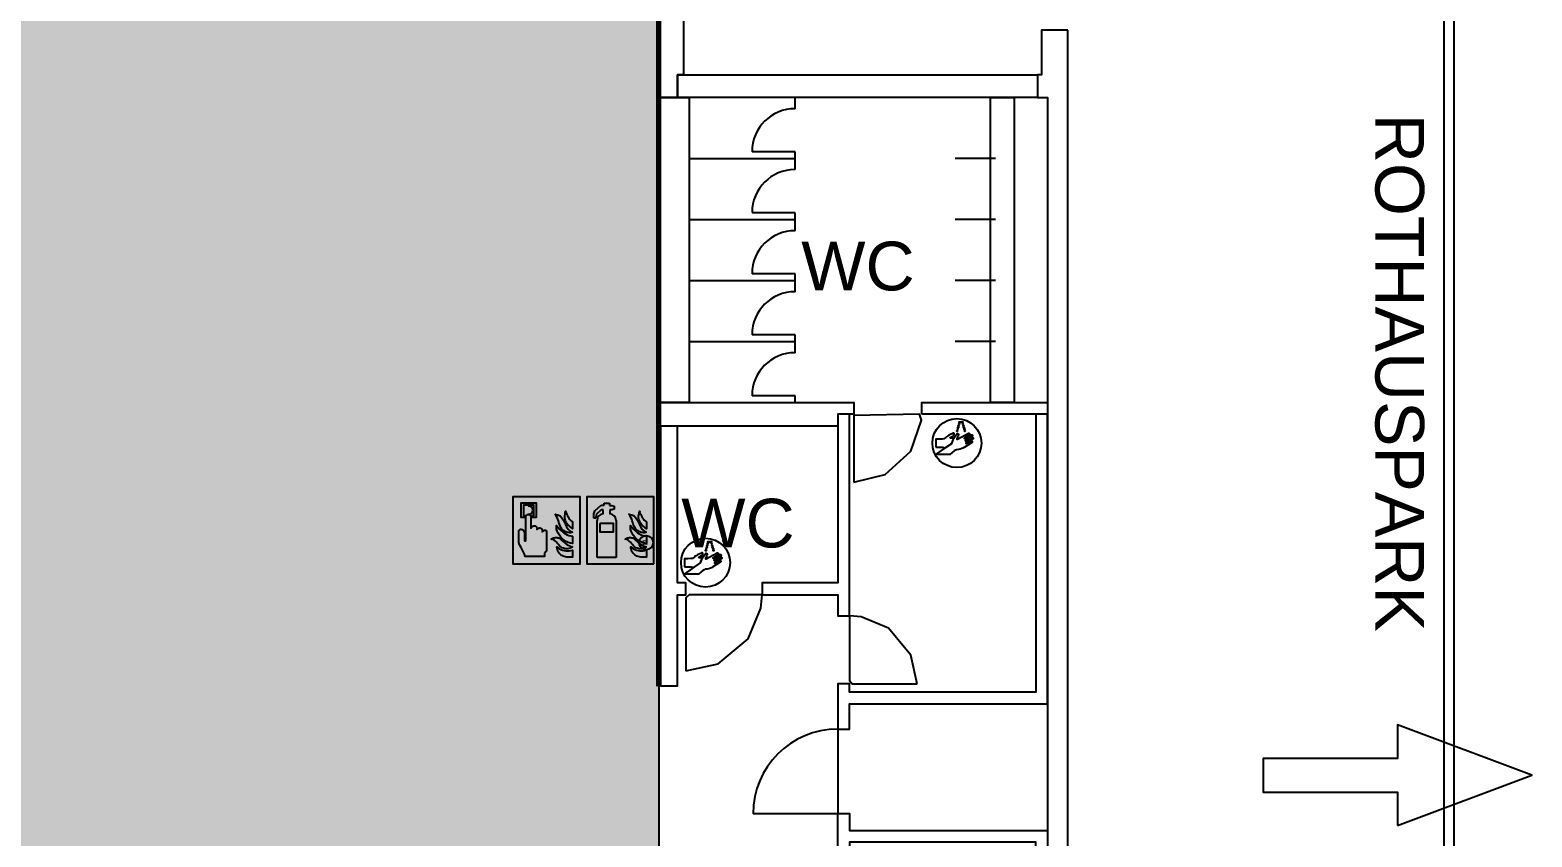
# Model space of a CAD drawing. Header units: metres. Extents: x 19 to 194, y 62 to 154.
# Drawn here: x 171.93 to 194.28, y 104.26 to 116.27 of the extents above; entities that cross this region are included whole.
import ezdxf

# ---------------------------------------------------------------- set-up
doc = ezdxf.new("R2010")
doc.units = ezdxf.units.M
doc.header["$MEASUREMENT"] = 0
doc.layers.add('ALL', color=7, linetype='Continuous')
doc.layers.add('ALL4', color=7, linetype='Continuous')
doc.styles.add('Arial', font='Arial.ttf')

msp = doc.modelspace()

# ---------------------------------------------------------------- hatches: boundary and pattern name
at = {"layer": 'ALL4', "lineweight": 0, "true_color": 0xe6e6e6, "transparency": 33554687}
h = msp.add_hatch(color=254, dxfattribs=at)
h.dxf.hatch_style = 1
h.paths.add_polyline_path([(181.2945, 128.8704), (187.0549, 128.8704), (187.0549, 139.3912), (29.3495, 139.4008), (29.3495, 127.8507), (32.7796, 127.8507), (32.7295, 82.9907), (29.3495, 82.9907), (29.3495, 69.8204), (187.0545, 69.8204), (187.0545, 83.1151), (181.2945, 83.1151)])

# ---------------------------------------------------------------- linework, layer by layer
at = {"layer": 'ALL', "color": 18, "lineweight": 25, "true_color": 0x000000}
for points in [[(192.975, 62.1359), (192.975, 142.847)], [(193.125, 62.1359), (193.125, 142.847)], [(181.265, 106.5119), (181.265, 106.5099), (181.265, 128.1753)], [(183.315, 115.0995), (183.315, 115.265)], [(183.315, 114.4595), (182.675, 114.4595)], [(183.315, 114.194), (183.315, 114.4595)], [(181.74, 114.357), (183.315, 114.357)], [(186.3, 114.357), (185.7, 114.357)], [(181.74, 113.449), (183.315, 113.449)], [(183.315, 113.5515), (182.675, 113.5515)], [(183.315, 113.2835), (183.315, 113.5515)], [(186.3, 113.449), (185.7, 113.449)], [(181.74, 112.541), (183.315, 112.541)], [(183.315, 112.6435), (182.675, 112.6435)], [(183.315, 112.3755), (183.315, 112.6435)], [(186.3, 112.541), (185.7, 112.541)], [(181.74, 111.633), (183.315, 111.633)], [(183.315, 111.7355), (182.675, 111.7355)], [(183.315, 111.4675), (183.315, 111.7355)], [(186.3, 111.633), (185.7, 111.633)], [(183.315, 110.8275), (182.675, 110.8275)], [(183.315, 110.7275), (183.315, 110.8275)], [(183.95, 105.8653), (183.95, 104.6053)], [(183.95, 104.6053), (182.69, 104.6053)]]:
    msp.add_lwpolyline(points, dxfattribs=at)
for points in [[(181.565, 128.1753), (181.565, 124.6749), (181.655, 124.6749), (181.655, 120.2399), (181.565, 120.2399), (181.565, 120.0649), (181.655, 120.0649), (181.655, 115.6049), (181.565, 115.6049), (181.565, 115.2649), (181.315, 115.2649), (181.315, 128.1753)], [(187.375, 116.27), (186.985, 116.27), (186.985, 115.605), (186.925, 115.605), (186.925, 115.265), (187.075, 115.265), (187.075, 95.33), (186.8752, 95.33), (186.8752, 94.99), (186.985, 94.99), (186.9849, 94.325), (187.3749, 94.325)], [(186.925, 115.605), (186.925, 115.265), (181.565, 115.265), (181.565, 115.605)], [(181.315, 110.725), (181.315, 115.265), (181.74, 115.265), (181.74, 110.725)], [(186.575, 115.2653), (186.575, 110.7253), (186.225, 110.7253), (186.225, 115.2653)], [(181.315, 110.55), (181.315, 110.725), (184.19, 110.725), (184.19, 110.55), (183.95, 110.55), (183.95, 110.375), (181.315, 110.375), (181.315, 110.55)], [(185.2, 110.55), (185.2, 110.725), (187.075, 110.725), (187.075, 110.55)], [(183.95, 110.55), (183.95, 108.04), (182.825, 108.04), (182.825, 107.865), (183.95, 107.865), (183.95, 107.55), (184.125, 107.55), (184.125, 110.55)], [(186.9, 110.55), (186.9, 106.415), (184.125, 106.415), (184.125, 106.54), (183.95, 106.54), (183.95, 105.8653), (184.125, 105.8653), (184.125, 106.24), (187.075, 106.24), (187.075, 110.55)], [(184.19, 109.54), (184.6554, 109.6536), (185.0373, 110.0002), (185.1963, 110.4639), (185.1698, 110.55), (184.19, 110.5349), (184.19, 109.6644)], [(181.315, 110.375), (181.315, 106.51), (181.565, 106.51), (181.565, 107.865), (181.69, 107.865), (181.69, 108.04), (181.565, 108.04), (181.565, 110.375)], [(181.69, 106.73), (182.1693, 106.8362), (182.6172, 107.2104), (182.8076, 107.667), (182.825, 107.8615), (181.7412, 107.865), (181.69, 107.8174), (181.69, 106.8289)], [(185.135, 106.54), (185.0405, 106.9666), (184.7075, 107.3651), (184.3012, 107.5345), (184.1281, 107.55), (184.125, 106.5856), (184.1674, 106.54), (185.047, 106.54)], [(186.9, 100.0449), (186.9, 104.1799), (184.125, 104.1799), (184.125, 104.0549), (183.95, 104.0549), (183.95, 104.6084), (184.125, 104.6084), (184.125, 104.3549), (187.075, 104.3549), (187.075, 100.0449)]]:
    msp.add_lwpolyline(points, close=True, dxfattribs=at)
at = {"layer": 'ALL', "color": 4, "lineweight": 25}
for points in [[(185.41, 110.0602), (185.4882, 110.0627), (185.5142, 110.0611), (185.5473, 110.0537), (185.5503, 110.0492), (185.6506, 110.1181), (185.6614, 110.1561), (185.6809, 110.1929), (185.6316, 110.1948), (185.6275, 110.1964), (185.6242, 110.2002), (185.625, 110.2065), (185.6422, 110.2163), (185.6595, 110.2221), (185.6724, 110.2305), (185.683, 110.2478), (185.6843, 110.2575), (185.6821, 110.265), (185.6781, 110.2686), (185.6737, 110.2708), (185.6657, 110.2695), (185.648, 110.2602), (185.6059, 110.2407), (185.5842, 110.2265), (185.57, 110.2168), (185.5576, 110.2061), (185.5443, 110.1968), (185.5297, 110.1858), (185.5053, 110.1827), (185.4619, 110.1796), (185.4098, 110.1779), (185.41, 110.0602)], [(185.4108, 109.9533), (185.6505, 110.1181), (185.6614, 110.156), (185.6809, 110.1929), (185.7058, 110.2286), (185.7288, 110.2626), (185.7338, 110.2645), (185.7437, 110.2605), (185.7474, 110.2478), (185.7456, 110.2252), (185.7244, 110.1897), (185.7233, 110.1803), (185.7265, 110.1786), (185.7338, 110.1806), (185.8949, 110.2674), (185.9027, 110.2689), (185.9113, 110.2645), (185.9151, 110.2583), (185.914, 110.2495), (185.9049, 110.2421), (185.8308, 110.1933), (185.8313, 110.19), (185.8343, 110.1897), (185.9431, 110.2461), (185.9517, 110.2461), (185.9575, 110.2413), (185.9587, 110.233), (185.9559, 110.227), (185.9314, 110.2103), (185.8484, 110.1593), (185.8491, 110.1571), (185.8518, 110.1551), (185.9535, 110.206), (185.9617, 110.2045), (185.9669, 110.1991), (185.9679, 110.1923), (185.9646, 110.1857), (185.9569, 110.1804), (185.8575, 110.1196), (185.8566, 110.1165), (185.8588, 110.1145), (185.9368, 110.1522), (185.9425, 110.1521), (185.9492, 110.1488), (185.9515, 110.1424), (185.9524, 110.1389), (185.9503, 110.1327), (185.9431, 110.1278), (185.8303, 110.0579), (185.8127, 110.0468), (185.799, 110.0391), (185.7741, 110.0318), (185.7492, 110.0262), (185.7196, 110.0236), (185.7029, 110.0168), (185.6844, 110.0065), (185.6556, 109.9829), (185.62, 109.9516), (185.4108, 109.9533)], [(181.6691, 108.2798), (181.7473, 108.2823), (181.7733, 108.2807), (181.8064, 108.2733), (181.8094, 108.2688), (181.9097, 108.3377), (181.9205, 108.3757), (181.94, 108.4125), (181.8907, 108.4144), (181.8866, 108.416), (181.8833, 108.4198), (181.8841, 108.4261), (181.9013, 108.4359), (181.9186, 108.4417), (181.9315, 108.4501), (181.9421, 108.4674), (181.9434, 108.4771), (181.9412, 108.4846), (181.9372, 108.4882), (181.9328, 108.4904), (181.9248, 108.4891), (181.9071, 108.4798), (181.865, 108.4603), (181.8433, 108.4461), (181.8291, 108.4364), (181.8167, 108.4257), (181.8034, 108.4164), (181.7888, 108.4054), (181.7644, 108.4023), (181.721, 108.3992), (181.6689, 108.3975), (181.6691, 108.2798)], [(181.67, 108.173), (181.9097, 108.3378), (181.9206, 108.3757), (181.9401, 108.4126), (181.965, 108.4483), (181.988, 108.4823), (181.993, 108.4842), (182.0029, 108.4802), (182.0066, 108.4675), (182.0048, 108.4449), (181.9836, 108.4094), (181.9825, 108.4), (181.9857, 108.3983), (181.993, 108.4003), (182.1541, 108.4871), (182.1619, 108.4886), (182.1705, 108.4842), (182.1743, 108.478), (182.1732, 108.4692), (182.1641, 108.4618), (182.09, 108.413), (182.0905, 108.4097), (182.0935, 108.4094), (182.2023, 108.4658), (182.2109, 108.4658), (182.2167, 108.461), (182.2179, 108.4527), (182.2151, 108.4467), (182.1906, 108.43), (182.1076, 108.379), (182.1083, 108.3768), (182.111, 108.3748), (182.2127, 108.4257), (182.2209, 108.4242), (182.2261, 108.4188), (182.2271, 108.412), (182.2238, 108.4054), (182.2161, 108.4001), (182.1167, 108.3393), (182.1158, 108.3362), (182.118, 108.3342), (182.196, 108.3719), (182.2017, 108.3718), (182.2084, 108.3685), (182.2107, 108.3621), (182.2116, 108.3586), (182.2095, 108.3524), (182.2023, 108.3475), (182.0895, 108.2776), (182.0719, 108.2665), (182.0582, 108.2588), (182.0333, 108.2515), (182.0084, 108.2459), (181.9788, 108.2433), (181.9621, 108.2365), (181.9436, 108.2262), (181.9148, 108.2026), (181.8792, 108.1713), (181.67, 108.173)], [(192.2835, 104.4282), (194.2835, 105.1782), (192.2835, 105.9282), (192.2835, 105.4282), (190.2835, 105.4282), (190.2835, 104.9282), (192.2835, 104.9282), (192.2835, 104.4282)]]:
    msp.add_lwpolyline(points, close=True, dxfattribs=at)
for points in [[(185.7256, 110.1917), (185.753, 110.1909)], [(181.9848, 108.4113), (182.0122, 108.4105)]]:
    msp.add_lwpolyline(points, dxfattribs=at)
at = {"layer": 'ALL', "color": 1, "lineweight": 25}
for points in [[(179.6149, 109.3222), (179.1149, 109.3222), (179.1149, 108.3222), (180.1149, 108.3222)], [(180.3218, 109.0688), (180.3338, 109.1148)], [(180.3338, 109.1148), (180.4311, 109.1965)], [(180.4316, 109.1288), (180.3564, 109.0601)], [(180.4311, 109.1965), (180.4722, 109.1965)], [(180.4603, 109.1288), (180.4316, 109.1288)], [(180.4603, 109.0688), (180.4603, 109.1288)], [(180.4722, 109.1965), (180.4722, 109.2261)], [(180.4722, 109.2261), (180.5514, 109.2261)], [(180.5514, 109.2261), (180.5514, 109.1915)], [(180.5514, 109.1915), (180.5893, 109.1915)], [(180.5603, 109.1288), (180.5603, 109.0688)], [(180.5893, 109.1288), (180.5603, 109.1288)], [(180.5893, 109.1915), (180.6229, 109.183)], [(180.6229, 109.1388), (180.5893, 109.1288)], [(180.6229, 109.183), (180.6229, 109.1389)], [(180.3183, 109.0049), (180.3218, 109.0687)], [(180.3519, 109.0049), (180.3183, 109.0049)], [(180.3564, 109.0601), (180.3519, 109.0049)], [(180.3689, 108.4177), (180.3689, 108.9717)], [(180.6517, 108.9717), (180.6517, 108.4177)], [(180.6517, 108.4177), (180.3689, 108.4177)]]:
    msp.add_lwpolyline(points, dxfattribs=at)
for points in [[(179.1149, 108.3222), (180.1149, 108.3222), (180.1149, 109.3222), (179.1149, 109.3222)], [(181.2149, 108.3222), (181.2149, 109.3222), (180.2149, 109.3222), (180.2149, 108.3222)], [(179.2975, 109.0133), (179.2408, 109.0133), (179.2408, 109.2329), (179.4604, 109.2329), (179.4604, 109.0133), (179.3962, 109.0133), (179.3962, 109.0464), (179.4273, 109.0464), (179.4273, 109.1991), (179.2739, 109.1991), (179.2739, 109.0464), (179.2975, 109.0464), (179.2975, 109.0133)], [(179.987, 108.86), (179.9693, 108.8746), (179.9517, 108.8902), (179.9356, 108.9073), (179.921, 108.9255), (179.9086, 108.9447), (179.8982, 108.9654), (179.8914, 108.9872), (179.8878, 109.0101), (179.8878, 109.034), (179.8982, 109.1103), (179.9049, 109.0932), (179.9122, 109.0755), (179.9195, 109.0573), (179.9278, 109.0397), (179.9371, 109.022), (179.947, 109.0049), (179.9589, 108.9893), (179.9719, 108.9748), (179.9875, 108.9618), (180.0051, 108.9509), (180.0051, 108.8471), (179.987, 108.86)], [(181.1051, 108.9509), (181.1051, 108.8471), (181.087, 108.86), (181.0693, 108.8746), (181.0517, 108.8902), (181.0356, 108.9073), (181.021, 108.9255), (181.0086, 108.9447), (180.9982, 108.9654), (180.9914, 108.9872), (180.9878, 109.0101), (180.9878, 109.034), (180.9982, 109.1103), (181.0049, 109.0932), (181.0122, 109.0755), (181.0195, 109.0573), (181.0278, 109.0397), (181.0371, 109.022), (181.047, 109.0049), (181.0589, 108.9893), (181.0719, 108.9748), (181.0875, 108.9618), (181.1051, 108.9509)], [(179.2058, 108.8207), (179.2094, 108.8269), (179.2141, 108.8316), (179.2193, 108.8352), (179.2245, 108.8368), (179.2307, 108.8383), (179.237, 108.8383), (179.2437, 108.8378), (179.2494, 108.8368), (179.2556, 108.8357), (179.2749, 108.8217), (179.2837, 108.8072), (179.2884, 108.7916), (179.2894, 108.7755), (179.291, 108.6677), (179.293, 108.6648), (179.3039, 108.6648), (179.3065, 108.6677), (179.3065, 109.0183), (179.3066, 109.0204), (179.3067, 109.0225), (179.307, 109.0246), (179.3073, 109.0267), (179.3077, 109.0288), (179.3083, 109.0308), (179.3089, 109.0328), (179.3096, 109.0347), (179.3104, 109.0367), (179.3113, 109.0385), (179.3123, 109.0404), (179.3133, 109.0421), (179.3145, 109.0438), (179.3157, 109.0455), (179.317, 109.047), (179.3183, 109.0485), (179.3197, 109.0499), (179.3212, 109.0513), (179.3228, 109.0525), (179.3244, 109.0537), (179.326, 109.0548), (179.3277, 109.0557), (179.3295, 109.0566), (179.3313, 109.0574), (179.3331, 109.0581), (179.3349, 109.0587), (179.3368, 109.0591), (179.3387, 109.0595), (179.3406, 109.0598), (179.3425, 109.0599), (179.3444, 109.06), (179.3463, 109.0599), (179.3483, 109.0598), (179.3502, 109.0595), (179.3521, 109.0591), (179.3539, 109.0587), (179.3558, 109.0581), (179.3576, 109.0574), (179.3594, 109.0566), (179.3611, 109.0557), (179.3628, 109.0548), (179.3645, 109.0537), (179.3661, 109.0525), (179.3676, 109.0513), (179.3691, 109.0499), (179.3705, 109.0485), (179.3719, 109.047), (179.3732, 109.0455), (179.3744, 109.0438), (179.3755, 109.0421), (179.3766, 109.0404), (179.3776, 109.0385), (179.3785, 109.0367), (179.3793, 109.0347), (179.38, 109.0328), (179.3806, 109.0308), (179.3811, 109.0288), (179.3816, 109.0267), (179.3819, 109.0246), (179.3821, 109.0225), (179.3823, 109.0204), (179.3823, 109.0183), (179.3823, 109.018), (179.3823, 108.8541), (179.3906, 108.87), (179.3958, 108.8747), (179.4015, 108.8788), (179.414, 108.8861), (179.4208, 108.8887), (179.4275, 108.8903), (179.4343, 108.8913), (179.4415, 108.8913), (179.4483, 108.8897), (179.454, 108.8871), (179.4587, 108.8835), (179.4623, 108.8793), (179.4659, 108.8747), (179.469, 108.8695), (179.4711, 108.8643), (179.4727, 108.8591), (179.4742, 108.8534), (179.4753, 108.8472), (179.4743, 108.8345), (179.481, 108.8456), (179.4867, 108.8492), (179.4929, 108.8529), (179.4992, 108.8555), (179.5059, 108.8575), (179.5127, 108.8586), (179.5194, 108.8591), (179.5256, 108.8575), (179.5324, 108.8555), (179.5381, 108.8518), (179.5428, 108.8487), (179.5459, 108.8446), (179.548, 108.8404), (179.5495, 108.8357), (179.5506, 108.8311), (179.5516, 108.8264), (179.5521, 108.8212), (179.5532, 108.816), (179.5542, 108.8113), (179.5526, 108.7991), (179.5604, 108.8098), (179.5656, 108.8129), (179.5708, 108.816), (179.5765, 108.8191), (179.5817, 108.8217), (179.5874, 108.8233), (179.5931, 108.8243), (179.5988, 108.8243), (179.6051, 108.8233), (179.6149, 108.8162), (179.616, 108.5277), (179.6149, 108.5253), (179.6103, 108.5149), (179.6046, 108.5052), (179.5983, 108.4972), (179.5931, 108.4928), (179.589, 108.4883), (179.5859, 108.4834), (179.5843, 108.4782), (179.5843, 108.4318), (179.2978, 108.4318), (179.2893, 108.4697), (179.2686, 108.5097), (179.2479, 108.5502), (179.237, 108.5699), (179.226, 108.5901), (179.2157, 108.6099), (179.2058, 108.6444)], [(179.7424, 109.0615), (179.7871, 109.0542), (179.8208, 109.0371), (179.8462, 109.0117), (179.8665, 108.981), (179.8831, 108.9468), (179.8987, 108.9104), (179.9158, 108.8756), (179.9371, 108.8429), (179.9651, 108.8154), (180.002, 108.7951), (179.9885, 108.791), (179.9745, 108.7884), (179.9599, 108.7879), (179.9459, 108.7889), (179.9314, 108.7915), (179.9174, 108.7951), (179.9039, 108.8003), (179.8904, 108.8071), (179.8784, 108.8144), (179.867, 108.8227), (179.8462, 108.8429), (179.8307, 108.8647), (179.8182, 108.8886), (179.8083, 108.9135), (179.8006, 108.9395), (179.7922, 108.9654), (179.7839, 108.9909), (179.773, 109.0158), (179.7595, 109.0397), (179.7424, 109.0615)], [(180.0051, 108.7343), (180.0051, 108.6268), (179.9729, 108.6336), (179.9408, 108.6445), (179.9101, 108.6595), (179.881, 108.6777), (179.854, 108.699), (179.8296, 108.7234), (179.8084, 108.7499), (179.7902, 108.779), (179.7762, 108.8096), (179.7663, 108.8418), (179.7663, 108.8937), (179.785, 108.8698), (179.8052, 108.8475), (179.8265, 108.8262), (179.8489, 108.806), (179.8727, 108.7878), (179.8977, 108.7717), (179.9236, 108.7582), (179.9501, 108.7473), (179.9771, 108.739), (180.0051, 108.7343)], [(180.4084, 108.9232), (180.4084, 108.8013), (180.6122, 108.8013), (180.6122, 108.9232), (180.4084, 108.9232)], [(181.102, 108.7951), (181.0885, 108.791), (181.0745, 108.7884), (181.0599, 108.7879), (181.0459, 108.7889), (181.0314, 108.7915), (181.0174, 108.7951), (181.0039, 108.8003), (180.9904, 108.8071), (180.9784, 108.8144), (180.967, 108.8227), (180.9462, 108.8429), (180.9307, 108.8647), (180.9182, 108.8886), (180.9083, 108.9135), (180.9006, 108.9395), (180.8922, 108.9654), (180.8839, 108.9909), (180.873, 109.0158), (180.8595, 109.0397), (180.8424, 109.0615), (180.8871, 109.0542), (180.9208, 109.0371), (180.9462, 109.0117), (180.9665, 108.981), (180.9831, 108.9468), (180.9987, 108.9104), (181.0158, 108.8756), (181.0371, 108.8429), (181.0651, 108.8154), (181.102, 108.7951)], [(181.1051, 108.7343), (181.1051, 108.6268), (181.0729, 108.6336), (181.0408, 108.6445), (181.0101, 108.6595), (180.981, 108.6777), (180.954, 108.699), (180.9296, 108.7234), (180.9084, 108.7499), (180.8902, 108.779), (180.8762, 108.8096), (180.8663, 108.8418), (180.8663, 108.8937), (180.885, 108.8698), (180.9052, 108.8475), (180.9265, 108.8262), (180.9489, 108.806), (180.9727, 108.7878), (180.9977, 108.7717), (181.0236, 108.7582), (181.0501, 108.7473), (181.0771, 108.739), (181.1051, 108.7343)], [(179.7958, 108.6112), (179.7803, 108.6294), (179.7647, 108.647), (179.7486, 108.6631), (179.7304, 108.6766), (179.7096, 108.686), (179.6868, 108.6906), (179.6967, 108.6984), (179.7081, 108.7047), (179.72, 108.7099), (179.7325, 108.7135), (179.746, 108.7161), (179.7595, 108.7166), (179.773, 108.7161), (179.7865, 108.7135), (179.7989, 108.7099), (179.8114, 108.7047), (179.8291, 108.6891), (179.8462, 108.6735), (179.8644, 108.6574), (179.8825, 108.6424), (179.9012, 108.6278), (179.9204, 108.6143), (179.9407, 108.6024), (179.9609, 108.5925), (179.9828, 108.5847), (180.0051, 108.58), (179.9942, 108.5707), (179.9817, 108.5629), (179.9682, 108.5572), (179.9542, 108.553), (179.9397, 108.5499), (179.9251, 108.5489), (179.9101, 108.5489), (179.8955, 108.5499), (179.881, 108.5525), (179.867, 108.5556), (179.8462, 108.5645), (179.828, 108.5775), (179.8114, 108.593), (179.7958, 108.6112)], [(181.1051, 108.58), (181.0942, 108.5707), (181.0817, 108.5629), (181.0682, 108.5572), (181.0542, 108.553), (181.0397, 108.5499), (181.0251, 108.5489), (181.0101, 108.5489), (180.9955, 108.5499), (180.981, 108.5525), (180.967, 108.5556), (180.9462, 108.5645), (180.928, 108.5775), (180.9114, 108.593), (180.8958, 108.6112), (180.8803, 108.6294), (180.8647, 108.647), (180.8486, 108.6631), (180.8304, 108.6766), (180.8096, 108.686), (180.7868, 108.6906), (180.7967, 108.6984), (180.8081, 108.7047), (180.82, 108.7099), (180.8325, 108.7135), (180.846, 108.7161), (180.8595, 108.7166), (180.873, 108.7161), (180.8865, 108.7135), (180.8989, 108.7099), (180.9114, 108.7047), (180.9291, 108.6891), (180.9462, 108.6735), (180.9644, 108.6574), (180.9825, 108.6424), (181.0012, 108.6278), (181.0204, 108.6143), (181.0407, 108.6024), (181.0609, 108.5925), (181.0828, 108.5847), (181.1051, 108.58)], [(179.881, 108.4329), (179.8623, 108.4402), (179.8452, 108.449), (179.8291, 108.4609), (179.8151, 108.4755), (179.8062, 108.4843), (179.799, 108.4936), (179.7927, 108.5035), (179.787, 108.5139), (179.7824, 108.5248), (179.7787, 108.5357), (179.7761, 108.5466), (179.7735, 108.558), (179.7715, 108.5684), (179.7699, 108.5793), (179.7891, 108.5627), (179.8099, 108.5492), (179.8317, 108.5372), (179.8551, 108.5284), (179.8795, 108.5222), (179.9044, 108.518), (179.9293, 108.5165), (179.9547, 108.518), (179.9802, 108.5211), (180.0051, 108.5274), (180.0051, 108.4235), (179.9838, 108.4225), (179.962, 108.4225), (179.9407, 108.423), (179.92, 108.4246), (179.9002, 108.4282), (179.881, 108.4329)], [(181.1051, 108.5274), (181.1051, 108.4235), (181.0838, 108.4225), (181.062, 108.4225), (181.0407, 108.423), (181.02, 108.4246), (181.0002, 108.4282), (180.981, 108.4329), (180.9623, 108.4402), (180.9452, 108.449), (180.9291, 108.4609), (180.9151, 108.4755), (180.9062, 108.4843), (180.899, 108.4936), (180.8927, 108.5035), (180.887, 108.5139), (180.8824, 108.5248), (180.8787, 108.5357), (180.8761, 108.5466), (180.8735, 108.558), (180.8715, 108.5684), (180.8699, 108.5793), (180.8891, 108.5627), (180.9099, 108.5492), (180.9317, 108.5372), (180.9551, 108.5284), (180.9795, 108.5222), (181.0044, 108.518), (181.0293, 108.5165), (181.0547, 108.518), (181.0802, 108.5211), (181.1051, 108.5274)]]:
    msp.add_lwpolyline(points, close=True, dxfattribs=at)
at = {"layer": 'ALL', "color": 4, "lineweight": 25}
for centre, radius in [((185.7242, 110.1225), 0.3645), ((185.7644, 110.4339), 0.00579), ((185.7862, 110.4327), 0.00579), ((185.8079, 110.4339), 0.00579), ((185.7291, 110.3019), 0.00579), ((185.7363, 110.328), 0.00579), ((185.7433, 110.3537), 0.00579), ((185.7497, 110.3801), 0.00579), ((185.7578, 110.4067), 0.00579), ((185.8145, 110.4067), 0.00579), ((185.8226, 110.3801), 0.00579), ((185.829, 110.3537), 0.00579), ((185.836, 110.328), 0.00579), ((185.8432, 110.3019), 0.00579), ((181.9833, 108.3421), 0.3645), ((182.0236, 108.6536), 0.00579), ((182.0453, 108.6524), 0.00579), ((182.067, 108.6536), 0.00579), ((181.9882, 108.5216), 0.00579), ((181.9955, 108.5476), 0.00579), ((182.0024, 108.5734), 0.00579), ((182.0088, 108.5997), 0.00579), ((182.0169, 108.6264), 0.00579), ((182.0737, 108.6264), 0.00579), ((182.0818, 108.5997), 0.00579), ((182.0882, 108.5734), 0.00579), ((182.0951, 108.5476), 0.00579), ((182.1024, 108.5216), 0.00579)]:
    msp.add_circle(centre, radius, dxfattribs=at)
at = {"layer": 'ALL', "color": 18, "lineweight": 25, "true_color": 0x000000}
msp.add_circle((181.0987, 108.6397), 0.1055, dxfattribs=at)
for centre, radius in [((183.315, 114.4595), 0.64), ((183.315, 113.554), 0.64), ((183.315, 112.6435), 0.64), ((183.315, 111.7355), 0.64), ((183.315, 110.8275), 0.64), ((183.95, 104.6053), 1.26)]:
    msp.add_arc(centre, radius, 89.99989, 179.99989, dxfattribs=at)
at = {"layer": 'ALL', "color": 1, "lineweight": 25}
for centre, radius, start, end in [((179.3506, 109.1231), 0.061, -90, 90), ((179.3506, 109.1231), 0.061, -90, 90), ((180.4725, 108.9657), 0.1037, 96.73971, 176.69013), ((180.5481, 108.9657), 0.1037, 3.30987, 83.26029)]:
    msp.add_arc(centre, radius, start, end, dxfattribs=at)
at = {"layer": 'ALL4', "color": 18, "lineweight": 25, "true_color": 0x000000}
for points in [[(192.975, 62.1359), (192.975, 142.847)], [(193.125, 62.1359), (193.125, 142.847)], [(181.265, 106.5119), (181.265, 106.5099), (181.265, 128.1753)], [(183.315, 115.0995), (183.315, 115.265)], [(183.315, 114.4595), (182.675, 114.4595)], [(183.315, 114.194), (183.315, 114.4595)], [(181.74, 114.357), (183.315, 114.357)], [(186.3, 114.357), (185.7, 114.357)], [(181.74, 113.449), (183.315, 113.449)], [(183.315, 113.5515), (182.675, 113.5515)], [(183.315, 113.2835), (183.315, 113.5515)], [(186.3, 113.449), (185.7, 113.449)], [(181.74, 112.541), (183.315, 112.541)], [(183.315, 112.6435), (182.675, 112.6435)], [(183.315, 112.3755), (183.315, 112.6435)], [(186.3, 112.541), (185.7, 112.541)], [(181.74, 111.633), (183.315, 111.633)], [(183.315, 111.7355), (182.675, 111.7355)], [(183.315, 111.4675), (183.315, 111.7355)], [(186.3, 111.633), (185.7, 111.633)], [(183.315, 110.8275), (182.675, 110.8275)], [(183.315, 110.7275), (183.315, 110.8275)], [(183.95, 105.8653), (183.95, 104.6053)], [(183.95, 104.6053), (182.69, 104.6053)]]:
    msp.add_lwpolyline(points, dxfattribs=at)
at = {"layer": 'ALL4', "color": 254, "lineweight": 0, "true_color": 0xe6e6e6, "transparency": 33554687}
msp.add_lwpolyline([(181.2945, 128.8704), (187.0549, 128.8704), (187.0549, 139.3912), (29.3495, 139.4008), (29.3495, 127.8507), (32.7796, 127.8507), (32.7295, 82.9907), (29.3495, 82.9907), (29.3495, 69.8204), (187.0545, 69.8204), (187.0545, 83.1151), (181.2945, 83.1151)], close=True, dxfattribs=at)
at = {"layer": 'ALL4', "color": 254, "lineweight": 25, "true_color": 0xe6e6e6}
msp.add_lwpolyline([(181.2945, 128.8704), (187.0549, 128.8704), (187.0549, 139.3912), (29.3495, 139.4008), (29.3495, 127.8507), (32.7796, 127.8507), (32.7295, 82.9907), (29.3495, 82.9907), (29.3495, 69.8204), (187.0545, 69.8204), (187.0545, 83.1151), (181.2945, 83.1151)], close=True, dxfattribs=at)
at = {"layer": 'ALL4', "color": 18, "lineweight": 25, "true_color": 0x000000}
for points in [[(181.565, 128.1753), (181.565, 124.6749), (181.655, 124.6749), (181.655, 120.2399), (181.565, 120.2399), (181.565, 120.0649), (181.655, 120.0649), (181.655, 115.6049), (181.565, 115.6049), (181.565, 115.2649), (181.315, 115.2649), (181.315, 128.1753)], [(187.375, 116.27), (186.985, 116.27), (186.985, 115.605), (186.925, 115.605), (186.925, 115.265), (187.075, 115.265), (187.075, 95.33), (186.8752, 95.33), (186.8752, 94.99), (186.985, 94.99), (186.9849, 94.325), (187.3749, 94.325)], [(186.925, 115.605), (186.925, 115.265), (181.565, 115.265), (181.565, 115.605)], [(181.315, 110.725), (181.315, 115.265), (181.74, 115.265), (181.74, 110.725)], [(186.575, 115.2653), (186.575, 110.7253), (186.225, 110.7253), (186.225, 115.2653)], [(181.315, 110.55), (181.315, 110.725), (184.19, 110.725), (184.19, 110.55), (183.95, 110.55), (183.95, 110.375), (181.315, 110.375), (181.315, 110.55)], [(185.2, 110.55), (185.2, 110.725), (187.075, 110.725), (187.075, 110.55)], [(183.95, 110.55), (183.95, 108.04), (182.825, 108.04), (182.825, 107.865), (183.95, 107.865), (183.95, 107.55), (184.125, 107.55), (184.125, 110.55)], [(186.9, 110.55), (186.9, 106.415), (184.125, 106.415), (184.125, 106.54), (183.95, 106.54), (183.95, 105.8653), (184.125, 105.8653), (184.125, 106.24), (187.075, 106.24), (187.075, 110.55)], [(184.19, 109.54), (184.6554, 109.6536), (185.0373, 110.0002), (185.1963, 110.4639), (185.1698, 110.55), (184.19, 110.5349), (184.19, 109.6644)], [(181.315, 110.375), (181.315, 106.51), (181.565, 106.51), (181.565, 107.865), (181.69, 107.865), (181.69, 108.04), (181.565, 108.04), (181.565, 110.375)], [(181.69, 106.73), (182.1693, 106.8362), (182.6172, 107.2104), (182.8076, 107.667), (182.825, 107.8615), (181.7412, 107.865), (181.69, 107.8174), (181.69, 106.8289)], [(185.135, 106.54), (185.0405, 106.9666), (184.7075, 107.3651), (184.3012, 107.5345), (184.1281, 107.55), (184.125, 106.5856), (184.1674, 106.54), (185.047, 106.54)], [(186.9, 100.0449), (186.9, 104.1799), (184.125, 104.1799), (184.125, 104.0549), (183.95, 104.0549), (183.95, 104.6084), (184.125, 104.6084), (184.125, 104.3549), (187.075, 104.3549), (187.075, 100.0449)]]:
    msp.add_lwpolyline(points, close=True, dxfattribs=at)
at = {"layer": 'ALL4', "color": 4, "lineweight": 25}
for points in [[(185.41, 110.0602), (185.4882, 110.0627), (185.5142, 110.0611), (185.5473, 110.0537), (185.5503, 110.0492), (185.6506, 110.1181), (185.6614, 110.1561), (185.6809, 110.1929), (185.6316, 110.1948), (185.6275, 110.1964), (185.6242, 110.2002), (185.625, 110.2065), (185.6422, 110.2163), (185.6595, 110.2221), (185.6724, 110.2305), (185.683, 110.2478), (185.6843, 110.2575), (185.6821, 110.265), (185.6781, 110.2686), (185.6737, 110.2708), (185.6657, 110.2695), (185.648, 110.2602), (185.6059, 110.2407), (185.5842, 110.2265), (185.57, 110.2168), (185.5576, 110.2061), (185.5443, 110.1968), (185.5297, 110.1858), (185.5053, 110.1827), (185.4619, 110.1796), (185.4098, 110.1779), (185.41, 110.0602)], [(185.4108, 109.9533), (185.6505, 110.1181), (185.6614, 110.156), (185.6809, 110.1929), (185.7058, 110.2286), (185.7288, 110.2626), (185.7338, 110.2645), (185.7437, 110.2605), (185.7474, 110.2478), (185.7456, 110.2252), (185.7244, 110.1897), (185.7233, 110.1803), (185.7265, 110.1786), (185.7338, 110.1806), (185.8949, 110.2674), (185.9027, 110.2689), (185.9113, 110.2645), (185.9151, 110.2583), (185.914, 110.2495), (185.9049, 110.2421), (185.8308, 110.1933), (185.8313, 110.19), (185.8343, 110.1897), (185.9431, 110.2461), (185.9517, 110.2461), (185.9575, 110.2413), (185.9587, 110.233), (185.9559, 110.227), (185.9314, 110.2103), (185.8484, 110.1593), (185.8491, 110.1571), (185.8518, 110.1551), (185.9535, 110.206), (185.9617, 110.2045), (185.9669, 110.1991), (185.9679, 110.1923), (185.9646, 110.1857), (185.9569, 110.1804), (185.8575, 110.1196), (185.8566, 110.1165), (185.8588, 110.1145), (185.9368, 110.1522), (185.9425, 110.1521), (185.9492, 110.1488), (185.9515, 110.1424), (185.9524, 110.1389), (185.9503, 110.1327), (185.9431, 110.1278), (185.8303, 110.0579), (185.8127, 110.0468), (185.799, 110.0391), (185.7741, 110.0318), (185.7492, 110.0262), (185.7196, 110.0236), (185.7029, 110.0168), (185.6844, 110.0065), (185.6556, 109.9829), (185.62, 109.9516), (185.4108, 109.9533)], [(181.6691, 108.2798), (181.7473, 108.2823), (181.7733, 108.2807), (181.8064, 108.2733), (181.8094, 108.2688), (181.9097, 108.3377), (181.9205, 108.3757), (181.94, 108.4125), (181.8907, 108.4144), (181.8866, 108.416), (181.8833, 108.4198), (181.8841, 108.4261), (181.9013, 108.4359), (181.9186, 108.4417), (181.9315, 108.4501), (181.9421, 108.4674), (181.9434, 108.4771), (181.9412, 108.4846), (181.9372, 108.4882), (181.9328, 108.4904), (181.9248, 108.4891), (181.9071, 108.4798), (181.865, 108.4603), (181.8433, 108.4461), (181.8291, 108.4364), (181.8167, 108.4257), (181.8034, 108.4164), (181.7888, 108.4054), (181.7644, 108.4023), (181.721, 108.3992), (181.6689, 108.3975), (181.6691, 108.2798)], [(181.67, 108.173), (181.9097, 108.3378), (181.9206, 108.3757), (181.9401, 108.4126), (181.965, 108.4483), (181.988, 108.4823), (181.993, 108.4842), (182.0029, 108.4802), (182.0066, 108.4675), (182.0048, 108.4449), (181.9836, 108.4094), (181.9825, 108.4), (181.9857, 108.3983), (181.993, 108.4003), (182.1541, 108.4871), (182.1619, 108.4886), (182.1705, 108.4842), (182.1743, 108.478), (182.1732, 108.4692), (182.1641, 108.4618), (182.09, 108.413), (182.0905, 108.4097), (182.0935, 108.4094), (182.2023, 108.4658), (182.2109, 108.4658), (182.2167, 108.461), (182.2179, 108.4527), (182.2151, 108.4467), (182.1906, 108.43), (182.1076, 108.379), (182.1083, 108.3768), (182.111, 108.3748), (182.2127, 108.4257), (182.2209, 108.4242), (182.2261, 108.4188), (182.2271, 108.412), (182.2238, 108.4054), (182.2161, 108.4001), (182.1167, 108.3393), (182.1158, 108.3362), (182.118, 108.3342), (182.196, 108.3719), (182.2017, 108.3718), (182.2084, 108.3685), (182.2107, 108.3621), (182.2116, 108.3586), (182.2095, 108.3524), (182.2023, 108.3475), (182.0895, 108.2776), (182.0719, 108.2665), (182.0582, 108.2588), (182.0333, 108.2515), (182.0084, 108.2459), (181.9788, 108.2433), (181.9621, 108.2365), (181.9436, 108.2262), (181.9148, 108.2026), (181.8792, 108.1713), (181.67, 108.173)], [(192.2835, 104.4282), (194.2835, 105.1782), (192.2835, 105.9282), (192.2835, 105.4282), (190.2835, 105.4282), (190.2835, 104.9282), (192.2835, 104.9282), (192.2835, 104.4282)]]:
    msp.add_lwpolyline(points, close=True, dxfattribs=at)
for points in [[(185.7256, 110.1917), (185.753, 110.1909)], [(181.9848, 108.4113), (182.0122, 108.4105)]]:
    msp.add_lwpolyline(points, dxfattribs=at)
at = {"layer": 'ALL4', "color": 1, "lineweight": 25}
for points in [[(179.6149, 109.3222), (179.1149, 109.3222), (179.1149, 108.3222), (180.1149, 108.3222)], [(180.3218, 109.0688), (180.3338, 109.1148)], [(180.3338, 109.1148), (180.4311, 109.1965)], [(180.4316, 109.1288), (180.3564, 109.0601)], [(180.4311, 109.1965), (180.4722, 109.1965)], [(180.4603, 109.1288), (180.4316, 109.1288)], [(180.4603, 109.0688), (180.4603, 109.1288)], [(180.4722, 109.1965), (180.4722, 109.2261)], [(180.4722, 109.2261), (180.5514, 109.2261)], [(180.5514, 109.2261), (180.5514, 109.1915)], [(180.5514, 109.1915), (180.5893, 109.1915)], [(180.5603, 109.1288), (180.5603, 109.0688)], [(180.5893, 109.1288), (180.5603, 109.1288)], [(180.5893, 109.1915), (180.6229, 109.183)], [(180.6229, 109.1388), (180.5893, 109.1288)], [(180.6229, 109.183), (180.6229, 109.1389)], [(180.3183, 109.0049), (180.3218, 109.0687)], [(180.3519, 109.0049), (180.3183, 109.0049)], [(180.3564, 109.0601), (180.3519, 109.0049)], [(180.3689, 108.4177), (180.3689, 108.9717)], [(180.6517, 108.9717), (180.6517, 108.4177)], [(180.6517, 108.4177), (180.3689, 108.4177)]]:
    msp.add_lwpolyline(points, dxfattribs=at)
for points in [[(179.1149, 108.3222), (180.1149, 108.3222), (180.1149, 109.3222), (179.1149, 109.3222)], [(181.2149, 108.3222), (181.2149, 109.3222), (180.2149, 109.3222), (180.2149, 108.3222)], [(179.2975, 109.0133), (179.2408, 109.0133), (179.2408, 109.2329), (179.4604, 109.2329), (179.4604, 109.0133), (179.3962, 109.0133), (179.3962, 109.0464), (179.4273, 109.0464), (179.4273, 109.1991), (179.2739, 109.1991), (179.2739, 109.0464), (179.2975, 109.0464), (179.2975, 109.0133)], [(179.987, 108.86), (179.9693, 108.8746), (179.9517, 108.8902), (179.9356, 108.9073), (179.921, 108.9255), (179.9086, 108.9447), (179.8982, 108.9654), (179.8914, 108.9872), (179.8878, 109.0101), (179.8878, 109.034), (179.8982, 109.1103), (179.9049, 109.0932), (179.9122, 109.0755), (179.9195, 109.0573), (179.9278, 109.0397), (179.9371, 109.022), (179.947, 109.0049), (179.9589, 108.9893), (179.9719, 108.9748), (179.9875, 108.9618), (180.0051, 108.9509), (180.0051, 108.8471), (179.987, 108.86)], [(181.1051, 108.9509), (181.1051, 108.8471), (181.087, 108.86), (181.0693, 108.8746), (181.0517, 108.8902), (181.0356, 108.9073), (181.021, 108.9255), (181.0086, 108.9447), (180.9982, 108.9654), (180.9914, 108.9872), (180.9878, 109.0101), (180.9878, 109.034), (180.9982, 109.1103), (181.0049, 109.0932), (181.0122, 109.0755), (181.0195, 109.0573), (181.0278, 109.0397), (181.0371, 109.022), (181.047, 109.0049), (181.0589, 108.9893), (181.0719, 108.9748), (181.0875, 108.9618), (181.1051, 108.9509)], [(179.2058, 108.8207), (179.2094, 108.8269), (179.2141, 108.8316), (179.2193, 108.8352), (179.2245, 108.8368), (179.2307, 108.8383), (179.237, 108.8383), (179.2437, 108.8378), (179.2494, 108.8368), (179.2556, 108.8357), (179.2749, 108.8217), (179.2837, 108.8072), (179.2884, 108.7916), (179.2894, 108.7755), (179.291, 108.6677), (179.293, 108.6648), (179.3039, 108.6648), (179.3065, 108.6677), (179.3065, 109.0183), (179.3066, 109.0204), (179.3067, 109.0225), (179.307, 109.0246), (179.3073, 109.0267), (179.3077, 109.0288), (179.3083, 109.0308), (179.3089, 109.0328), (179.3096, 109.0347), (179.3104, 109.0367), (179.3113, 109.0385), (179.3123, 109.0404), (179.3133, 109.0421), (179.3145, 109.0438), (179.3157, 109.0455), (179.317, 109.047), (179.3183, 109.0485), (179.3197, 109.0499), (179.3212, 109.0513), (179.3228, 109.0525), (179.3244, 109.0537), (179.326, 109.0548), (179.3277, 109.0557), (179.3295, 109.0566), (179.3313, 109.0574), (179.3331, 109.0581), (179.3349, 109.0587), (179.3368, 109.0591), (179.3387, 109.0595), (179.3406, 109.0598), (179.3425, 109.0599), (179.3444, 109.06), (179.3463, 109.0599), (179.3483, 109.0598), (179.3502, 109.0595), (179.3521, 109.0591), (179.3539, 109.0587), (179.3558, 109.0581), (179.3576, 109.0574), (179.3594, 109.0566), (179.3611, 109.0557), (179.3628, 109.0548), (179.3645, 109.0537), (179.3661, 109.0525), (179.3676, 109.0513), (179.3691, 109.0499), (179.3705, 109.0485), (179.3719, 109.047), (179.3732, 109.0455), (179.3744, 109.0438), (179.3755, 109.0421), (179.3766, 109.0404), (179.3776, 109.0385), (179.3785, 109.0367), (179.3793, 109.0347), (179.38, 109.0328), (179.3806, 109.0308), (179.3811, 109.0288), (179.3816, 109.0267), (179.3819, 109.0246), (179.3821, 109.0225), (179.3823, 109.0204), (179.3823, 109.0183), (179.3823, 109.018), (179.3823, 108.8541), (179.3906, 108.87), (179.3958, 108.8747), (179.4015, 108.8788), (179.414, 108.8861), (179.4208, 108.8887), (179.4275, 108.8903), (179.4343, 108.8913), (179.4415, 108.8913), (179.4483, 108.8897), (179.454, 108.8871), (179.4587, 108.8835), (179.4623, 108.8793), (179.4659, 108.8747), (179.469, 108.8695), (179.4711, 108.8643), (179.4727, 108.8591), (179.4742, 108.8534), (179.4753, 108.8472), (179.4743, 108.8345), (179.481, 108.8456), (179.4867, 108.8492), (179.4929, 108.8529), (179.4992, 108.8555), (179.5059, 108.8575), (179.5127, 108.8586), (179.5194, 108.8591), (179.5256, 108.8575), (179.5324, 108.8555), (179.5381, 108.8518), (179.5428, 108.8487), (179.5459, 108.8446), (179.548, 108.8404), (179.5495, 108.8357), (179.5506, 108.8311), (179.5516, 108.8264), (179.5521, 108.8212), (179.5532, 108.816), (179.5542, 108.8113), (179.5526, 108.7991), (179.5604, 108.8098), (179.5656, 108.8129), (179.5708, 108.816), (179.5765, 108.8191), (179.5817, 108.8217), (179.5874, 108.8233), (179.5931, 108.8243), (179.5988, 108.8243), (179.6051, 108.8233), (179.6149, 108.8162), (179.616, 108.5277), (179.6149, 108.5253), (179.6103, 108.5149), (179.6046, 108.5052), (179.5983, 108.4972), (179.5931, 108.4928), (179.589, 108.4883), (179.5859, 108.4834), (179.5843, 108.4782), (179.5843, 108.4318), (179.2978, 108.4318), (179.2893, 108.4697), (179.2686, 108.5097), (179.2479, 108.5502), (179.237, 108.5699), (179.226, 108.5901), (179.2157, 108.6099), (179.2058, 108.6444)], [(179.7424, 109.0615), (179.7871, 109.0542), (179.8208, 109.0371), (179.8462, 109.0117), (179.8665, 108.981), (179.8831, 108.9468), (179.8987, 108.9104), (179.9158, 108.8756), (179.9371, 108.8429), (179.9651, 108.8154), (180.002, 108.7951), (179.9885, 108.791), (179.9745, 108.7884), (179.9599, 108.7879), (179.9459, 108.7889), (179.9314, 108.7915), (179.9174, 108.7951), (179.9039, 108.8003), (179.8904, 108.8071), (179.8784, 108.8144), (179.867, 108.8227), (179.8462, 108.8429), (179.8307, 108.8647), (179.8182, 108.8886), (179.8083, 108.9135), (179.8006, 108.9395), (179.7922, 108.9654), (179.7839, 108.9909), (179.773, 109.0158), (179.7595, 109.0397), (179.7424, 109.0615)], [(180.0051, 108.7343), (180.0051, 108.6268), (179.9729, 108.6336), (179.9408, 108.6445), (179.9101, 108.6595), (179.881, 108.6777), (179.854, 108.699), (179.8296, 108.7234), (179.8084, 108.7499), (179.7902, 108.779), (179.7762, 108.8096), (179.7663, 108.8418), (179.7663, 108.8937), (179.785, 108.8698), (179.8052, 108.8475), (179.8265, 108.8262), (179.8489, 108.806), (179.8727, 108.7878), (179.8977, 108.7717), (179.9236, 108.7582), (179.9501, 108.7473), (179.9771, 108.739), (180.0051, 108.7343)], [(180.4084, 108.9232), (180.4084, 108.8013), (180.6122, 108.8013), (180.6122, 108.9232), (180.4084, 108.9232)], [(181.102, 108.7951), (181.0885, 108.791), (181.0745, 108.7884), (181.0599, 108.7879), (181.0459, 108.7889), (181.0314, 108.7915), (181.0174, 108.7951), (181.0039, 108.8003), (180.9904, 108.8071), (180.9784, 108.8144), (180.967, 108.8227), (180.9462, 108.8429), (180.9307, 108.8647), (180.9182, 108.8886), (180.9083, 108.9135), (180.9006, 108.9395), (180.8922, 108.9654), (180.8839, 108.9909), (180.873, 109.0158), (180.8595, 109.0397), (180.8424, 109.0615), (180.8871, 109.0542), (180.9208, 109.0371), (180.9462, 109.0117), (180.9665, 108.981), (180.9831, 108.9468), (180.9987, 108.9104), (181.0158, 108.8756), (181.0371, 108.8429), (181.0651, 108.8154), (181.102, 108.7951)], [(181.1051, 108.7343), (181.1051, 108.6268), (181.0729, 108.6336), (181.0408, 108.6445), (181.0101, 108.6595), (180.981, 108.6777), (180.954, 108.699), (180.9296, 108.7234), (180.9084, 108.7499), (180.8902, 108.779), (180.8762, 108.8096), (180.8663, 108.8418), (180.8663, 108.8937), (180.885, 108.8698), (180.9052, 108.8475), (180.9265, 108.8262), (180.9489, 108.806), (180.9727, 108.7878), (180.9977, 108.7717), (181.0236, 108.7582), (181.0501, 108.7473), (181.0771, 108.739), (181.1051, 108.7343)], [(179.7958, 108.6112), (179.7803, 108.6294), (179.7647, 108.647), (179.7486, 108.6631), (179.7304, 108.6766), (179.7096, 108.686), (179.6868, 108.6906), (179.6967, 108.6984), (179.7081, 108.7047), (179.72, 108.7099), (179.7325, 108.7135), (179.746, 108.7161), (179.7595, 108.7166), (179.773, 108.7161), (179.7865, 108.7135), (179.7989, 108.7099), (179.8114, 108.7047), (179.8291, 108.6891), (179.8462, 108.6735), (179.8644, 108.6574), (179.8825, 108.6424), (179.9012, 108.6278), (179.9204, 108.6143), (179.9407, 108.6024), (179.9609, 108.5925), (179.9828, 108.5847), (180.0051, 108.58), (179.9942, 108.5707), (179.9817, 108.5629), (179.9682, 108.5572), (179.9542, 108.553), (179.9397, 108.5499), (179.9251, 108.5489), (179.9101, 108.5489), (179.8955, 108.5499), (179.881, 108.5525), (179.867, 108.5556), (179.8462, 108.5645), (179.828, 108.5775), (179.8114, 108.593), (179.7958, 108.6112)], [(181.1051, 108.58), (181.0942, 108.5707), (181.0817, 108.5629), (181.0682, 108.5572), (181.0542, 108.553), (181.0397, 108.5499), (181.0251, 108.5489), (181.0101, 108.5489), (180.9955, 108.5499), (180.981, 108.5525), (180.967, 108.5556), (180.9462, 108.5645), (180.928, 108.5775), (180.9114, 108.593), (180.8958, 108.6112), (180.8803, 108.6294), (180.8647, 108.647), (180.8486, 108.6631), (180.8304, 108.6766), (180.8096, 108.686), (180.7868, 108.6906), (180.7967, 108.6984), (180.8081, 108.7047), (180.82, 108.7099), (180.8325, 108.7135), (180.846, 108.7161), (180.8595, 108.7166), (180.873, 108.7161), (180.8865, 108.7135), (180.8989, 108.7099), (180.9114, 108.7047), (180.9291, 108.6891), (180.9462, 108.6735), (180.9644, 108.6574), (180.9825, 108.6424), (181.0012, 108.6278), (181.0204, 108.6143), (181.0407, 108.6024), (181.0609, 108.5925), (181.0828, 108.5847), (181.1051, 108.58)], [(179.881, 108.4329), (179.8623, 108.4402), (179.8452, 108.449), (179.8291, 108.4609), (179.8151, 108.4755), (179.8062, 108.4843), (179.799, 108.4936), (179.7927, 108.5035), (179.787, 108.5139), (179.7824, 108.5248), (179.7787, 108.5357), (179.7761, 108.5466), (179.7735, 108.558), (179.7715, 108.5684), (179.7699, 108.5793), (179.7891, 108.5627), (179.8099, 108.5492), (179.8317, 108.5372), (179.8551, 108.5284), (179.8795, 108.5222), (179.9044, 108.518), (179.9293, 108.5165), (179.9547, 108.518), (179.9802, 108.5211), (180.0051, 108.5274), (180.0051, 108.4235), (179.9838, 108.4225), (179.962, 108.4225), (179.9407, 108.423), (179.92, 108.4246), (179.9002, 108.4282), (179.881, 108.4329)], [(181.1051, 108.5274), (181.1051, 108.4235), (181.0838, 108.4225), (181.062, 108.4225), (181.0407, 108.423), (181.02, 108.4246), (181.0002, 108.4282), (180.981, 108.4329), (180.9623, 108.4402), (180.9452, 108.449), (180.9291, 108.4609), (180.9151, 108.4755), (180.9062, 108.4843), (180.899, 108.4936), (180.8927, 108.5035), (180.887, 108.5139), (180.8824, 108.5248), (180.8787, 108.5357), (180.8761, 108.5466), (180.8735, 108.558), (180.8715, 108.5684), (180.8699, 108.5793), (180.8891, 108.5627), (180.9099, 108.5492), (180.9317, 108.5372), (180.9551, 108.5284), (180.9795, 108.5222), (181.0044, 108.518), (181.0293, 108.5165), (181.0547, 108.518), (181.0802, 108.5211), (181.1051, 108.5274)]]:
    msp.add_lwpolyline(points, close=True, dxfattribs=at)
at = {"layer": 'ALL4', "color": 4, "lineweight": 25}
for centre, radius in [((185.7242, 110.1225), 0.3645), ((185.7644, 110.4339), 0.00579), ((185.7862, 110.4327), 0.00579), ((185.8079, 110.4339), 0.00579), ((185.7291, 110.3019), 0.00579), ((185.7363, 110.328), 0.00579), ((185.7433, 110.3537), 0.00579), ((185.7497, 110.3801), 0.00579), ((185.7578, 110.4067), 0.00579), ((185.8145, 110.4067), 0.00579), ((185.8226, 110.3801), 0.00579), ((185.829, 110.3537), 0.00579), ((185.836, 110.328), 0.00579), ((185.8432, 110.3019), 0.00579), ((181.9833, 108.3421), 0.3645), ((182.0236, 108.6536), 0.00579), ((182.0453, 108.6524), 0.00579), ((182.067, 108.6536), 0.00579), ((181.9882, 108.5216), 0.00579), ((181.9955, 108.5476), 0.00579), ((182.0024, 108.5734), 0.00579), ((182.0088, 108.5997), 0.00579), ((182.0169, 108.6264), 0.00579), ((182.0737, 108.6264), 0.00579), ((182.0818, 108.5997), 0.00579), ((182.0882, 108.5734), 0.00579), ((182.0951, 108.5476), 0.00579), ((182.1024, 108.5216), 0.00579)]:
    msp.add_circle(centre, radius, dxfattribs=at)
at = {"layer": 'ALL4', "color": 18, "lineweight": 25, "true_color": 0x000000}
msp.add_circle((181.0987, 108.6397), 0.1055, dxfattribs=at)
for centre, radius in [((183.315, 114.4595), 0.64), ((183.315, 113.554), 0.64), ((183.315, 112.6435), 0.64), ((183.315, 111.7355), 0.64), ((183.315, 110.8275), 0.64), ((183.95, 104.6053), 1.26)]:
    msp.add_arc(centre, radius, 89.99989, 179.99989, dxfattribs=at)
at = {"layer": 'ALL4', "color": 1, "lineweight": 25}
for centre, radius, start, end in [((179.3506, 109.1231), 0.061, -90, 90), ((179.3506, 109.1231), 0.061, -90, 90), ((180.4725, 108.9657), 0.1037, 96.73971, 176.69013), ((180.5481, 108.9657), 0.1037, 3.30987, 83.26029)]:
    msp.add_arc(centre, radius, start, end, dxfattribs=at)

# ---------------------------------------------------------------- texts
at = {"layer": 'ALL', "color": 18, "true_color": 0x000000, "style": 'Arial'}
msp.add_text('ROTHAUSPARK', height=0.725, rotation=270, dxfattribs=at).set_placement((191.953, 115.023))
for s, height, p in [('WC', 0.725, (183.408, 112.3949)), ('WC', 0.725, (181.6227, 108.5681)), ('F', 0.1087, (181.0346, 108.5647))]:
    msp.add_text(s, height=height, dxfattribs=at).set_placement(p)
at = {"layer": 'ALL4', "color": 18, "true_color": 0x000000, "style": 'Arial'}
msp.add_text('ROTHAUSPARK', height=0.725, rotation=270, dxfattribs=at).set_placement((191.953, 115.023))
for s, height, p in [('WC', 0.725, (183.408, 112.3949)), ('WC', 0.725, (181.6227, 108.5681)), ('F', 0.1087, (181.0346, 108.5647))]:
    msp.add_text(s, height=height, dxfattribs=at).set_placement(p)

doc.saveas('drawing.dxf')
